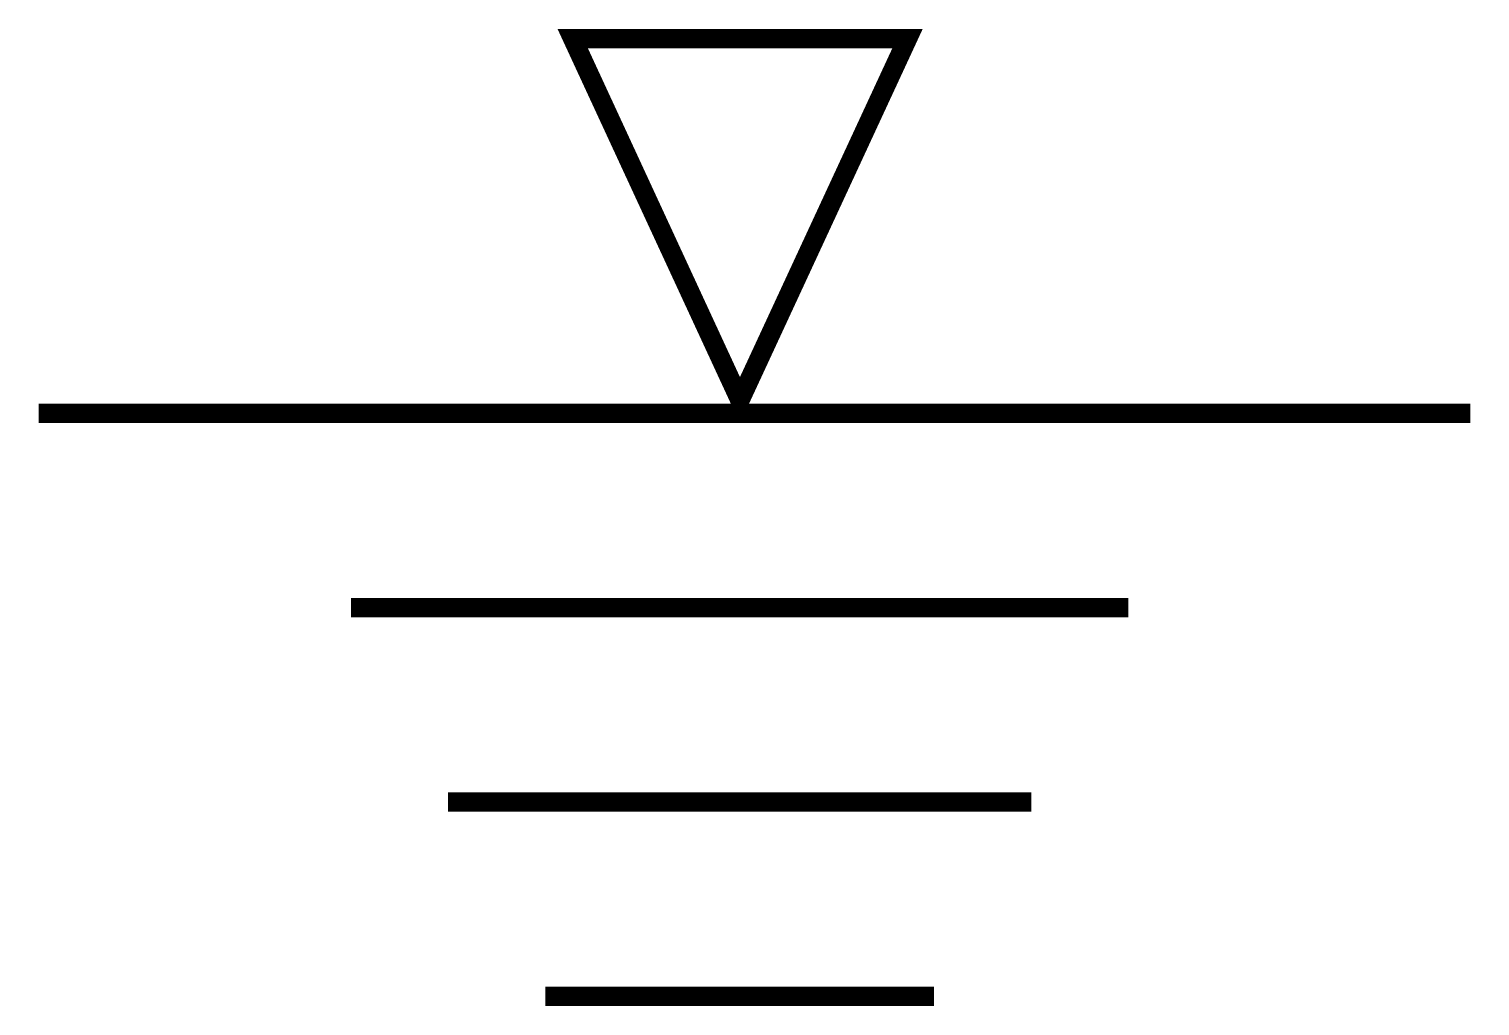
# Model space of a CAD drawing. Extents: x 3.96 to 11.42, y 1.29 to 6.32.
import ezdxf

# ---------------------------------------------------------------- set-up
doc = ezdxf.new("R2010")
doc.units = 0
doc.header["$MEASUREMENT"] = 0
doc.layers.get('0').update_dxf_attribs({"linetype": 'CONTINUOUS'})

msp = doc.modelspace()

# ---------------------------------------------------------------- linework, layer by layer
at = {"color": 7, "const_width": 0.1}
msp.add_lwpolyline([(6.7542, 6.2677), (8.4763, 6.2677), (7.6144, 4.4076)], close=True, dxfattribs=at)
at = {"ltscale": 0.8, "const_width": 0.1}
msp.add_lwpolyline([(4.0065, 4.34), (11.372, 4.34)], dxfattribs=at)
at = {"const_width": 0.1}
for points in [[(5.6131, 3.34), (9.6131, 3.34)], [(6.1131, 2.34), (9.1131, 2.34)], [(6.6131, 1.34), (8.6131, 1.34)]]:
    msp.add_lwpolyline(points, dxfattribs=at)

doc.saveas('drawing.dxf')
